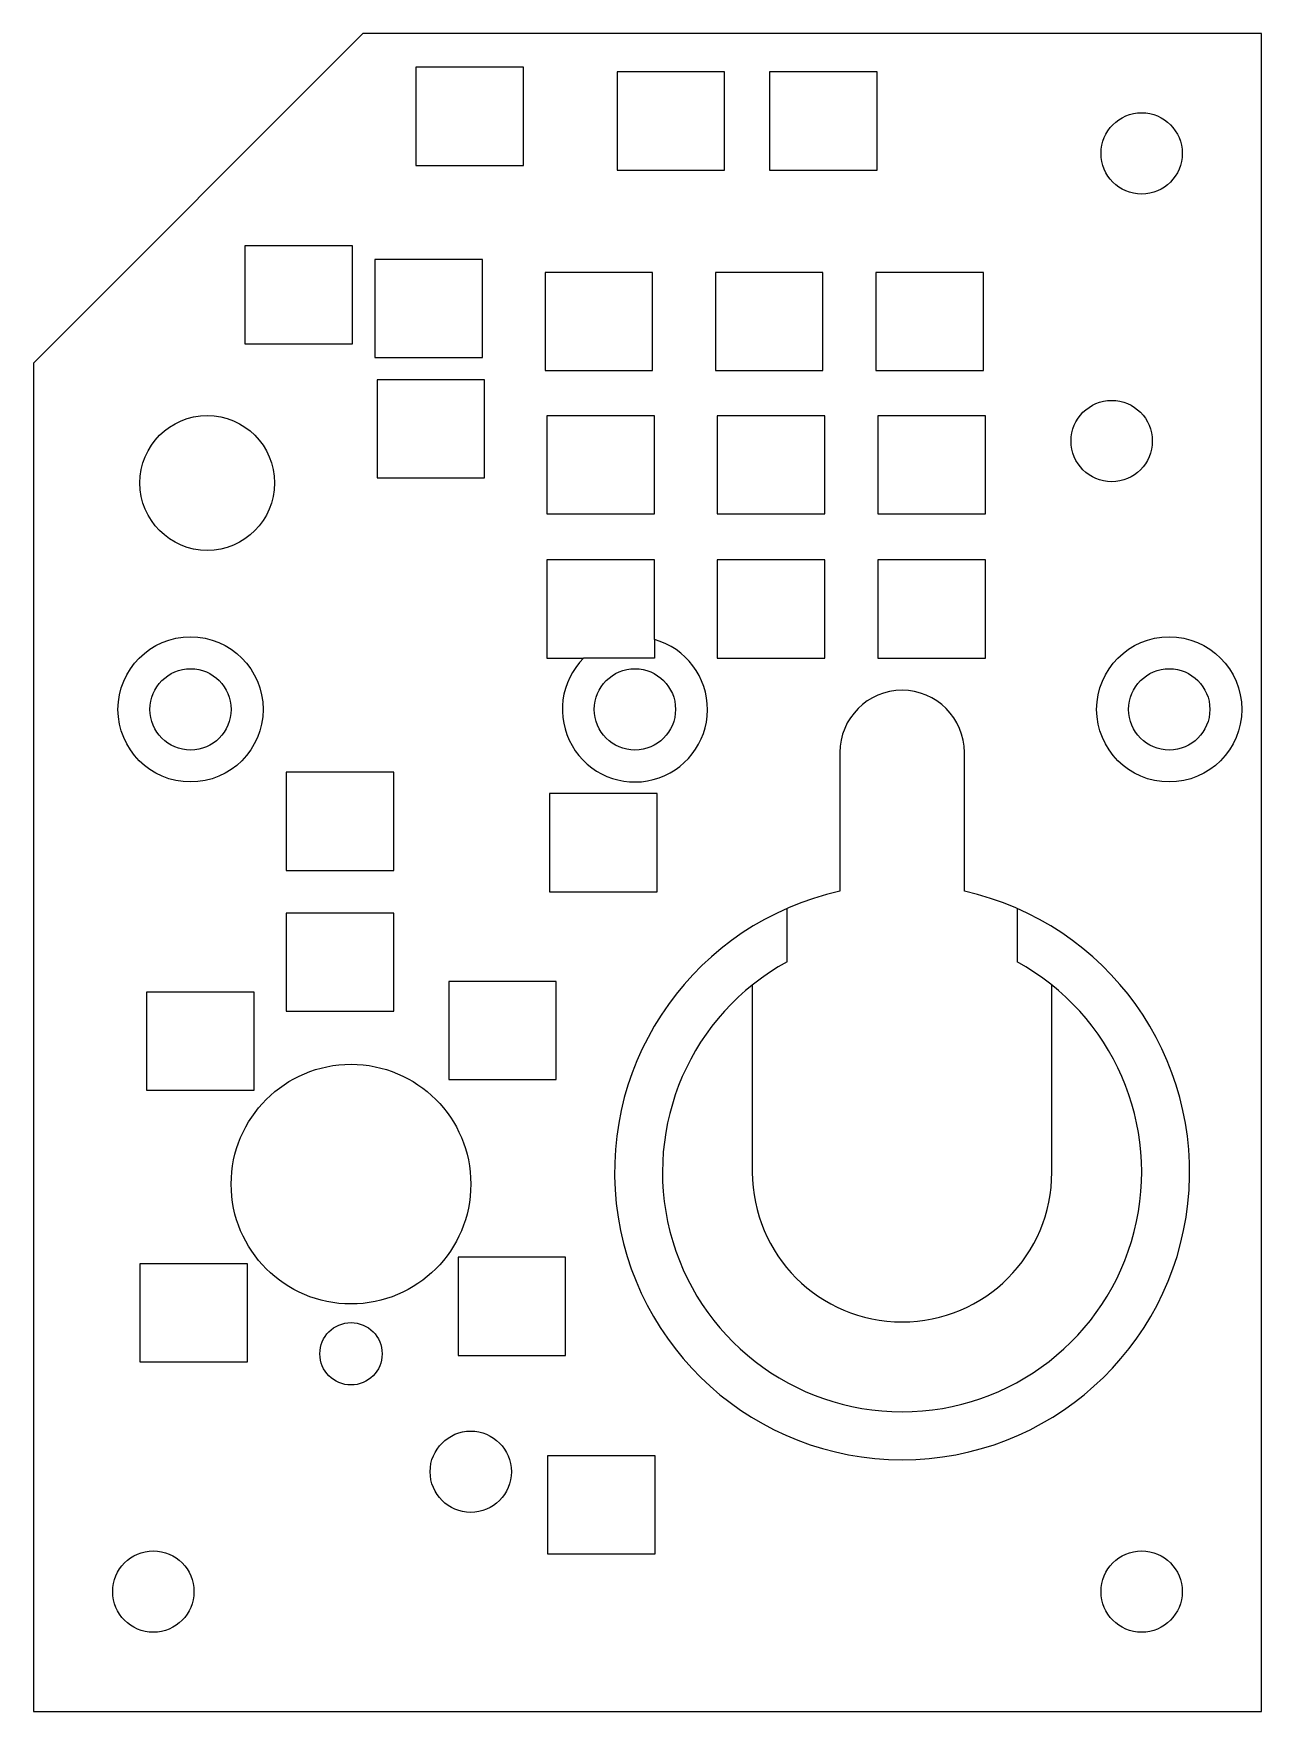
# Model space of a CAD drawing. Header units: millimetres. Extents: x 0 to 65.1, y 0 to 88.9.
import ezdxf

# ---------------------------------------------------------------- set-up
doc = ezdxf.new("R2010")
doc.units = ezdxf.units.MM

msp = doc.modelspace()

# ---------------------------------------------------------------- linework, layer by layer
at = {"color": 7, "linetype": 'Continuous', "lineweight": 25}
for p, q in [((17.462, 88.9), (0, 71.438)), ((65.088, 88.9), (17.462, 88.9)), ((65.088, 0), (65.088, 88.9)), ((25.965, 87.115), (20.265, 87.115)), ((20.265, 87.115), (20.265, 81.915)), ((25.965, 81.915), (25.965, 87.115)), ((36.629, 86.864), (30.929, 86.864)), ((30.929, 86.864), (30.929, 81.664)), ((36.629, 81.664), (36.629, 86.864)), ((44.713, 86.864), (39.013, 86.864)), ((39.013, 86.864), (39.013, 81.664)), ((44.713, 81.664), (44.713, 86.864)), ((20.265, 81.915), (25.965, 81.915)), ((30.929, 81.664), (36.629, 81.664)), ((39.013, 81.664), (44.713, 81.664)), ((16.904, 77.652), (11.204, 77.652)), ((11.204, 77.652), (11.204, 72.452)), ((16.904, 72.452), (16.904, 77.652)), ((23.794, 76.934), (18.094, 76.934)), ((18.094, 76.934), (18.094, 71.734)), ((23.794, 71.734), (23.794, 76.934)), ((32.815, 76.239), (27.115, 76.239)), ((27.115, 76.239), (27.115, 71.039)), ((32.815, 71.039), (32.815, 76.239)), ((41.844, 76.239), (36.144, 76.239)), ((36.144, 76.239), (36.144, 71.039)), ((41.844, 71.039), (41.844, 76.239)), ((50.354, 76.239), (44.654, 76.239)), ((44.654, 76.239), (44.654, 71.039)), ((50.354, 71.039), (50.354, 76.239)), ((11.204, 72.452), (16.904, 72.452)), ((0, 71.438), (0, 0)), ((18.094, 71.734), (23.794, 71.734)), ((23.908, 70.561), (18.208, 70.561)), ((18.208, 70.561), (18.208, 65.361)), ((23.908, 65.361), (23.908, 70.561)), ((27.115, 71.039), (32.815, 71.039)), ((36.144, 71.039), (41.844, 71.039)), ((44.654, 71.039), (50.354, 71.039)), ((32.915, 68.649), (27.215, 68.649)), ((27.215, 68.649), (27.215, 63.449)), ((32.915, 63.449), (32.915, 68.649)), ((41.943, 68.649), (36.243, 68.649)), ((36.243, 68.649), (36.243, 63.449)), ((41.943, 63.449), (41.943, 68.649)), ((50.453, 68.649), (44.753, 68.649)), ((44.753, 68.649), (44.753, 63.449)), ((50.453, 63.449), (50.453, 68.649)), ((18.208, 65.361), (23.908, 65.361)), ((27.215, 63.449), (32.915, 63.449)), ((36.243, 63.449), (41.943, 63.449)), ((44.753, 63.449), (50.453, 63.449)), ((32.915, 61.009), (27.215, 61.009)), ((27.215, 61.009), (27.215, 55.809)), ((32.915, 56.795), (32.915, 61.009)), ((41.943, 61.009), (36.243, 61.009)), ((36.243, 61.009), (36.243, 55.809)), ((41.943, 55.809), (41.943, 61.009)), ((50.453, 61.009), (44.753, 61.009)), ((44.753, 61.009), (44.753, 55.809)), ((50.453, 55.809), (50.453, 61.009)), ((27.215, 55.809), (29.155, 55.809)), ((36.243, 55.809), (41.943, 55.809)), ((44.753, 55.809), (50.453, 55.809)), ((42.736, 50.8), (42.736, 43.453)), ((49.34, 43.453), (49.34, 50.8)), ((19.099, 49.759), (13.399, 49.759)), ((13.399, 49.759), (13.399, 44.559)), ((19.099, 44.559), (19.099, 49.759)), ((33.051, 48.634), (27.351, 48.634)), ((27.351, 48.634), (27.351, 43.434)), ((33.051, 43.434), (33.051, 48.634)), ((13.399, 44.559), (19.099, 44.559)), ((27.351, 43.434), (33.051, 43.434)), ((19.099, 42.295), (13.399, 42.295)), ((13.399, 42.295), (13.399, 37.095)), ((19.099, 37.095), (19.099, 42.295)), ((39.941, 39.716), (39.941, 42.543)), ((52.133, 42.543), (52.133, 39.716)), ((27.71, 38.678), (22.01, 38.678)), ((22.01, 38.678), (22.01, 33.478)), ((27.71, 33.478), (27.71, 38.678)), ((38.1, 38.489), (38.1, 28.575)), ((53.975, 28.575), (53.975, 38.489)), ((11.688, 38.113), (5.988, 38.113)), ((5.988, 38.113), (5.988, 32.913)), ((11.688, 32.913), (11.688, 38.113)), ((13.399, 37.095), (19.099, 37.095)), ((5.988, 32.913), (11.688, 32.913)), ((22.01, 33.478), (27.71, 33.478)), ((28.204, 24.067), (22.504, 24.067)), ((22.504, 24.067), (22.504, 18.867)), ((28.204, 18.867), (28.204, 24.067)), ((11.335, 23.715), (5.635, 23.715)), ((5.635, 23.715), (5.635, 18.515)), ((11.335, 18.515), (11.335, 23.715)), ((22.504, 18.867), (28.204, 18.867)), ((5.635, 18.515), (11.335, 18.515)), ((32.949, 13.549), (27.249, 13.549)), ((27.249, 13.549), (27.249, 8.349)), ((32.949, 8.349), (32.949, 13.549)), ((27.249, 8.349), (32.949, 8.349)), ((0, 0), (65.088, 0))]:
    msp.add_line(p, q, dxfattribs=at)
for centre, radius in [((58.737, 82.55), 2.153), ((57.15, 67.31), 2.153), ((9.207, 65.088), 3.571), ((8.321, 53.092), 3.846), ((60.198, 53.092), 3.846), ((8.321, 53.092), 2.153), ((31.877, 53.092), 2.153), ((60.198, 53.092), 2.153), ((16.828, 27.94), 6.35), ((16.828, 18.948), 1.651), ((23.177, 12.7), 2.153), ((6.35, 6.35), 2.153), ((58.737, 6.35), 2.153)]:
    msp.add_circle(centre, radius, dxfattribs=at)
for centre, radius, start, end in [((31.877, 53.092), 3.846, 135.0434, 74.34868), ((46.038, 50.8), 3.302, 0, 180), ((46.038, 28.575), 15.24, 102.51333, 77.48667), ((46.038, 28.575), 12.7, 118.6854, 61.3146), ((46.038, 28.575), 7.938, 180, 0)]:
    msp.add_arc(centre, radius, start, end, dxfattribs=at)
msp.add_open_spline([(32.915, 56.795), (32.915, 56.468), (32.915, 56.14), (32.915, 55.809)], degree=3, dxfattribs=at)
msp.add_open_spline([(32.915, 55.809), (32.594, 55.809), (32.269, 55.809), (31.77, 55.809), (31.602, 55.809), (31.273, 55.809), (31.111, 55.809), (30.631, 55.809), (30.319, 55.809), (29.724, 55.809), (29.437, 55.809), (29.155, 55.809)], degree=3, knots=[0, 0, 0, 0, 0.25, 0.25, 0.375, 0.375, 0.5, 0.5, 0.75, 0.75, 1, 1, 1, 1], dxfattribs=at)

doc.saveas('drawing.dxf')
